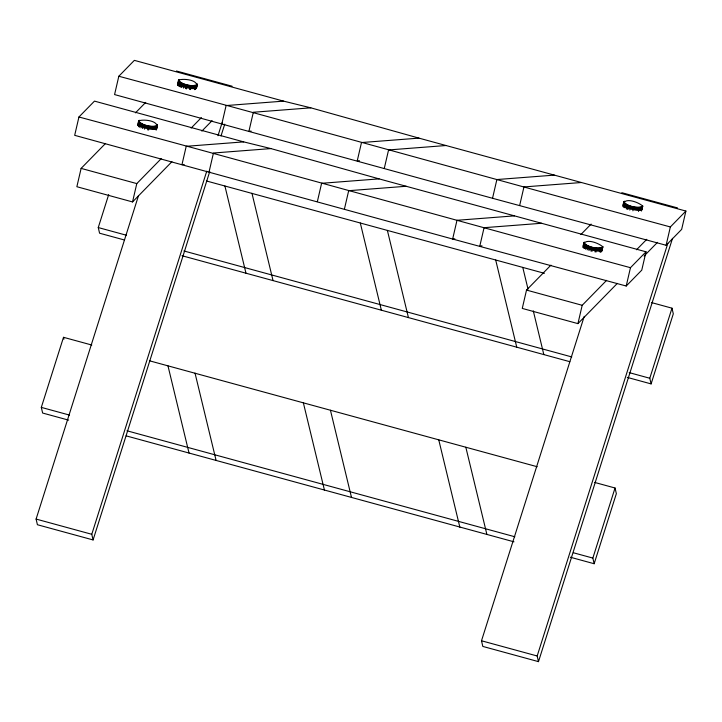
<?xml version="1.0" encoding="UTF-8"?>
<svg xmlns="http://www.w3.org/2000/svg" width="722" height="722" viewBox="0 0 722 722"><rect width="100%" height="100%" fill="white"/><g stroke="black" fill="none" stroke-linecap="round" stroke-linejoin="round"><path stroke-width="1.08" d="M157.459 125.213C152.18 127.956 142.18 125.574 138.525 120.872C143.615 118.95 161.069 120.52 156.457 129.554M197.341 84.465C192.07 87.209 182.07 84.826 178.415 80.124C183.207 78.256 199.75 79.646 196.583 87.777M583.927 242.574C587.582 247.276 597.581 249.659 602.861 246.915C599.278 243.206 583.827 237.078 583.168 245.886M623.817 201.817C627.472 206.519 637.472 208.911 642.742 206.158C639.169 202.458 623.718 196.321 623.059 205.138M78.942 116.991L74.682 135.33L452.649 239.036L626.218 286.02L641.759 270.145L646.019 251.807L379.086 178.875L270.93 148.588L243.693 141.882L94.483 101.116L78.942 116.991C263.007 166.403 446.503 217.873 630.468 267.691L646.019 251.807M105.538 143.434L81.117 168.388L76.866 186.718L132.541 201.934L171.926 161.692M118.823 76.243L114.572 94.573L492.53 198.279L666.099 245.272L681.649 229.388L685.9 211.059L418.968 138.128L310.821 107.831L283.584 101.134L134.364 60.359L118.823 76.243C302.888 125.646 486.384 177.125 670.359 226.943L685.9 211.059M137.595 125.493L138.687 120.637M138.001 124.78L138.958 120.439M138.281 125.105L139.328 120.258M138.434 126.458L139.373 122.388M138.922 126.801L139.86 122.731M139.499 127.153L140.447 123.083M140.402 126.485L141.115 123.435M140.916 127.857L141.864 123.778M141.981 127.18L142.685 124.121M142.622 128.525L143.57 124.455M143.795 127.821L144.508 124.771M144.535 129.139L145.483 125.059M145.781 128.39L146.485 125.339M146.801 128.642L147.505 125.583M147.586 129.879L148.533 125.808M148.615 130.068L149.553 125.998M132.541 201.934L136.792 183.596L161.214 158.65M149.851 129.211L150.555 126.151M150.817 129.328L151.53 126.278M151.755 129.418L152.459 126.359M152.631 129.464L153.335 126.413M153.443 129.473L154.156 126.422M154.183 129.446L154.896 126.395M154.842 129.382L155.555 126.323M155.42 129.283L156.123 126.224M155.889 129.139L156.602 126.088M156.512 127.677L157.225 124.626M156.033 129.987L156.981 125.917M156.304 129.78L157.396 124.933M177.477 84.745L178.569 79.889M177.648 85.052L178.839 79.682M177.928 85.367L179.218 79.51M178.316 85.71L179.264 81.631M178.803 86.053L179.751 81.974M179.39 86.405L180.329 82.326M180.058 86.757L180.996 82.678M180.807 87.1L181.754 83.03M181.628 87.443L182.576 83.373M182.747 86.757L183.46 83.698M183.442 88.093L184.39 84.014M184.661 87.371L185.364 84.312M185.428 88.662L186.375 84.582M186.447 88.905L187.395 84.835M187.711 88.111L188.424 85.061M188.731 88.301L189.444 85.25M189.498 89.474L190.446 85.404M190.473 89.6L191.411 85.521M191.637 88.671L192.35 85.611M192.512 88.716L193.225 85.656M193.325 88.725L194.037 85.665M194.074 88.698L194.778 85.638M194.498 89.654L195.436 85.575M195.066 89.546L196.014 85.476M195.545 89.411L196.483 85.331M196.637 85.909L197.106 83.869M196.149 88.219L196.862 85.16M196.42 88.012L197.277 84.176M209.037 172.035L213.45 153.01L270.93 148.588M221.844 123.886L226.103 105.556L283.584 101.134M317.355 201.628L321.606 183.298L379.086 178.875M344.43 209.028L348.681 190.698L406.161 186.276M384.312 168.28L388.571 149.95L446.043 145.519M492.53 198.279L496.88 179.543L554.361 175.121M519.705 205.274L523.955 186.935L581.436 182.513M550.94 265.136L526.519 290.082L522.268 308.42L577.934 323.627L617.328 283.385M582.997 247.195L584.089 242.339M583.168 247.502L584.36 242.132M583.683 246.798L584.396 243.747M583.836 248.16L584.775 244.081M584.324 248.503L585.262 244.424M585.136 247.836L585.849 244.776M585.569 249.207L586.517 245.128M586.562 248.53L587.266 245.48M587.139 249.893L588.087 245.823M588.259 249.207L588.971 246.148M588.962 250.543L589.91 246.464M590.172 249.821L590.885 246.762M590.939 251.112L591.887 247.032M591.968 251.355L592.906 247.285M593.231 250.561L593.935 247.502M594.251 250.751L594.955 247.7M577.934 323.627L582.194 305.298L606.615 280.344M595.018 251.924L595.957 247.854M595.984 252.05L596.932 247.971M597.148 251.112L597.861 248.061M598.033 251.166L598.737 248.106M598.845 251.175L599.549 248.115M599.585 251.148L600.298 248.088M600.009 252.095L600.957 248.025M600.578 251.996L601.525 247.926M601.056 251.861L602.004 247.781M601.435 251.689L602.374 247.61M601.94 250.462L602.798 246.626M601.859 251.247L602.861 246.915M622.878 206.438L623.97 201.582M623.285 205.725L624.241 201.384M623.907 204.263L624.62 201.212M623.33 207.07L624.277 202.999M623.952 206.384L624.665 203.333M624.205 207.746L625.153 203.676M625.026 207.079L625.73 204.028M625.694 207.431L626.398 204.38M626.209 208.802L627.156 204.723M627.03 209.145L627.978 205.066M627.914 209.47L628.853 205.4M629.088 208.766L629.792 205.716M629.819 210.084L630.766 206.014M631.064 209.344L631.777 206.284M632.084 209.588L632.797 206.537M632.878 210.833L633.826 206.754M634.133 210.003L634.846 206.943M635.134 210.156L635.847 207.106M636.109 210.282L636.813 207.223M637.039 210.364L637.743 207.313M637.914 210.409L638.627 207.358M638.492 211.438L639.439 207.367M639.475 210.4L640.179 207.34M640.134 210.328L640.838 207.277M640.703 210.228L641.416 207.169M641.181 210.093L641.885 207.034M641.317 210.932L642.264 206.862M641.587 210.734L642.679 205.878M641.984 209.479L642.742 206.158M626.218 286.02L630.468 267.691M666.099 245.272L670.359 226.943M68.653 420.15L42.625 413.038L41.316 407.388L63.509 337.309L91.802 345.035M124.518 240.02L99.573 233.206L98.264 227.556L108.679 194.642M209.777 171.439L93.084 539.939L37.409 524.732L36.1 519.073L138.498 195.698M93.084 539.939L91.775 534.289L206.763 171.159M217.99 135.7L222.069 122.812M220.995 135.989L224.741 124.166M672.525 238.341L538.486 661.641L482.81 646.425L481.502 640.775L584.242 316.317M538.486 661.641L537.177 655.982L667.814 243.431M570.326 557.222L594.161 563.738L592.852 558.079L615.045 488L594.495 482.386M627.265 377.389L651.109 383.905L649.791 378.256L671.983 308.177L651.443 302.563M594.161 563.738L616.353 493.658L615.045 488M651.109 383.905L673.301 313.826L671.983 308.177M135.465 112.849L145.709 102.389M191.14 128.065L201.384 117.605M201.853 131.106L212.097 120.646M580.867 234.551L591.11 224.091M636.542 249.767L646.786 239.298M644.105 256.021L657.498 242.339M310.821 107.831L253.341 112.253L248.928 131.287L251.139 131.115M243.693 141.882L186.213 146.304L181.962 164.643L184.173 164.472M418.968 138.128L361.487 142.55L357.237 160.88L359.448 160.708M514.47 215.869L456.99 220.291L452.649 239.036L454.851 238.865M541.545 223.269L484.074 227.692L479.814 246.022L482.025 245.85M181.989 255.723L569.838 361.695M126.133 435.853L513.974 541.825M206.42 180.96L544.397 273.313M149.472 360.792L537.195 466.728M176.43 71L232.105 86.216M621.832 192.702L677.507 207.909M81.117 168.388L136.792 183.596M526.519 290.082L582.194 305.298M98.264 227.556L126.458 235.255M183.929 250.967L571.77 356.939M629.205 372.624L649.791 378.256M41.316 407.388L69.511 415.087M126.991 430.79L514.831 536.762M573.349 552.754L592.852 558.079M36.1 519.073L91.775 534.289M481.502 640.775L537.177 655.982M522.773 267.402L528.035 289.143M533.305 310.893L543.828 354.592M495.689 260.001L516.799 347.408M465.825 447.234L486.89 534.424M438.75 439.833L459.86 527.24M387.38 230.408L408.435 317.599M360.305 223.008L381.36 310.198M330.441 410.24L351.497 497.431M303.366 402.84L324.422 490.03M251.96 193.288L273.051 280.605M224.912 186.014L245.976 273.205M195.021 373.121L216.104 460.437M167.973 365.846L189.029 453.037M63.509 337.309L63.942 339.187"/></g></svg>
